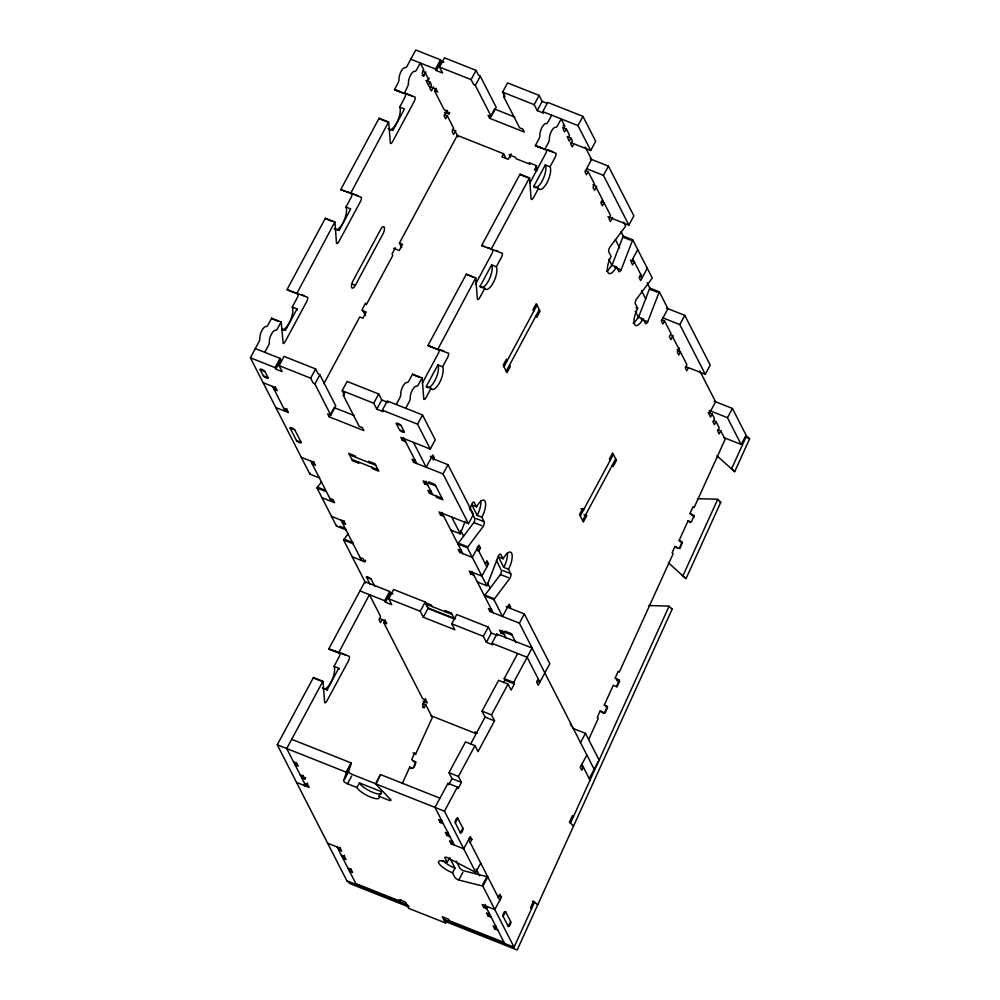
<?xml version="1.0" encoding="UTF-8"?>
<svg xmlns="http://www.w3.org/2000/svg" width="1000" height="1000" viewBox="0 0 1000 1000"><rect width="100%" height="100%" fill="white"/><g stroke="black" fill="none" stroke-linecap="round" stroke-linejoin="round"><path stroke-width="1.5" d="M350.438 764.85L346.312 772.55L343.562 781.038A3.638 1.025 28.2 0 0 347.488 783.775L356.95 787.537A12.75 3.6 28.2 0 0 370.662 797.138A12.75 3.6 28.2 0 0 379.038 796.3L388.5 800.062A3.638 1.025 28.2 0 0 390.887 799.812L375.513 783.8L380.462 774.562L439.963 798.188M344.4 779.488L348.525 771.8L351.275 763.312A3.638 1.025 28.2 0 0 351.188 762.938L291.688 739.325M465.175 521.3L460.712 532.888A3.638 1.325 -68.3 0 1 460.275 533.837L450.8 530.075A3.638 1.325 -68.3 0 0 451.037 529.612M469.637 509.712L471.863 503.925A3.65 1.325 -68.3 0 1 473.888 502L476.575 506.812A12.75 4.625 -68.3 0 1 485.037 501.262A12.75 4.625 -68.3 0 1 481.925 517.263L484.375 522.5A3.65 1.325 -68.3 0 1 483.325 526.312L467.863 546.875A3.638 1.325 -68.3 0 0 467.362 547.688L486.863 585.8A3.638 1.325 -68.3 0 0 487.3 584.85L498.462 555.875A3.65 1.325 -68.3 0 1 500.475 553.962L503.162 558.775A12.75 4.625 -68.3 0 1 511.625 553.225A12.75 4.625 -68.3 0 1 508.512 569.225L510.975 574.462A3.65 1.325 -68.3 0 1 509.913 578.263L494.45 598.837A3.638 1.325 -68.3 0 0 493.95 599.65L502.562 616.487L509.175 604.175L510.712 607.163L508 606.087M611.688 266.05L622.837 237.075A3.663 1.325 -68.3 0 1 623.288 236.125L632.75 239.887L652.25 277.987A3.663 1.325 -68.3 0 1 651.737 278.812L636.287 299.375A3.65 1.325 -68.3 0 0 635.275 303.625L637.688 308.425A12.75 4.625 -68.3 0 0 634.562 324.425A12.75 4.625 -68.3 0 0 643.025 318.875L645.487 323.562A3.65 1.325 -68.3 0 0 647.738 321.763L658.9 292.787A3.663 1.325 -68.3 0 1 659.338 291.85L649.875 288.087A3.663 1.325 -68.3 0 0 649.438 289.037L638.275 318M608.737 259.225L611.712 265.025L616.438 266.913L618.9 271.613A3.65 1.325 -68.3 0 0 621.15 269.8L632.312 240.825A3.663 1.325 -68.3 0 1 632.75 239.887M402.262 783.575L409.738 767.125L412.887 768.375L415.887 761.8L412.725 760.55M413.088 752.925L415.725 753.962L432.3 717.513L425.7 704.613L423.062 703.575M413.925 767.575L415.2 764.762M588.725 739.35L598.325 718.238L597.288 717.3L600.288 710.713L603.4 713.525M607.425 707.862L604.3 705.05L613.275 685.312L616.438 686.562L619.425 679.987L615.125 678.275M682.225 543.337L679.112 540.538L688.088 520.788L691.237 522.038L694.237 515.462L689.938 513.75M605.062 713.088L607.562 707.6M616.912 687.038L619.4 681.55L615.25 677.812L618.237 671.237L619.275 672.163L673.138 553.713L672.1 552.775L675.088 546.2L677.175 548.062M679.875 548.562L681.737 544.45M648.863 605.562L668.1 606.087A3.65 3.375 -48.9 0 1 669.062 606.3L672.188 609.113L517.188 950L446.725 922.025L443.612 919.225L514.062 947.2L534.562 902.113L532.463 901.275M570.462 823.175L669.062 606.312M717.663 499.425L720.788 502.225L686.075 578.562L682.95 575.763L717.663 499.425A3.65 3.375 -48.9 0 0 716.7 499.2L697.463 498.675M734.675 471.675L731.55 468.875L746.513 435.975L749.625 438.787L734.675 471.675L716.95 455.8M396.238 404.513L399.725 398.025A3.65 1.325 -68.3 0 0 400.75 394.95L400.775 394.125A7.287 2.65 -68.3 0 1 402.875 386.337A7.287 2.65 -68.3 0 1 407.013 382.512A3.65 1.325 -68.3 0 0 409.087 380.613L412.575 374.113L422.038 377.875A3.625 1.312 -68.3 0 1 422.188 378.425L423.837 399.325A3.65 1.325 -68.3 0 0 426.087 397.525L431.05 388.288A12.75 4.625 -68.3 0 0 439.513 382.738A12.75 4.625 -68.3 0 0 442.625 366.737L447.875 356.925A3.65 1.325 -68.3 0 0 448.587 353.263L429.787 346.463M432.262 347.1L427.925 345.55L466.3 274.137L475.763 277.887L477.4 299.125A3.65 1.325 -68.3 0 0 479.812 297.538L484.775 288.3A12.75 4.625 -68.3 0 0 493.237 282.75A12.75 4.625 -68.3 0 0 496.35 266.762L501.6 256.938A3.65 1.325 -68.3 0 0 502.312 253.275L481.65 245.562L520.013 174.15L529.475 177.9A3.613 1.312 -68.3 0 1 529.625 178.463L531.112 199.137A3.638 1.325 -68.3 0 0 533.538 197.55L538.5 188.325L533.763 186.438L545.337 164.9L550.075 166.775L550.487 168A12.75 4.625 -68.3 0 1 546.962 182.763A12.75 4.625 -68.3 0 1 539.138 189.125L538.5 188.325M550.075 166.775L555.325 156.95A3.638 1.325 -68.3 0 0 556.038 153.287L537.238 146.5M319.6 477.425A3.638 1.325 -68.3 0 1 319.363 477.887L309.9 474.137L250.375 357.8L258.825 342.075A3.638 1.325 -68.3 0 0 259.875 338.175A7.287 2.65 -68.3 0 1 261.975 330.387A7.287 2.65 -68.3 0 1 266.112 326.575A3.65 1.325 -68.3 0 0 268.175 324.663L271.663 318.175L281.175 322.05A3.613 1.312 -68.3 0 1 281.275 322.488L283.163 343.5A3.65 1.325 -68.3 0 0 285.188 341.587L306.688 301.562A3.65 1.325 -68.3 0 0 307.688 297.325L288.888 290.525M290 290.738L287.013 289.6L325.387 218.188L334.85 221.95A3.625 1.312 -68.3 0 1 335 222.5L336.488 243.175A3.638 1.325 -68.3 0 0 338.9 241.6L360.412 201.575A3.638 1.325 -68.3 0 0 361.413 197.338L340.737 189.613L379.113 118.2L388.575 121.962A3.625 1.312 -68.3 0 1 388.725 122.513L390.375 143.412A3.638 1.325 -68.3 0 0 392.625 141.613L414.125 101.6A3.638 1.325 -68.3 0 0 415.025 97.025L396.325 90.55M400.15 91.6L394.462 89.625L397.95 83.138A3.638 1.325 -68.3 0 0 399 79.237A7.287 2.65 -68.3 0 1 401.1 71.45A7.287 2.65 -68.3 0 1 405.238 67.638A3.65 1.325 -68.3 0 0 407.312 65.725L415.763 50L440.475 59.812L441.238 61.3L443.762 62.3M264.8 352.325L268.288 345.838A3.638 1.325 -68.3 0 0 269.337 341.938A7.287 2.65 -68.3 0 1 271.438 334.15A7.287 2.65 -68.3 0 1 275.575 330.325A3.65 1.325 -68.3 0 0 277.638 328.425L281.125 321.938M296.762 293.65L334.85 221.95M388.575 121.962L350.487 193.675M404.212 93.688L407.413 86.9A3.638 1.325 -68.3 0 0 408.462 83A7.287 2.65 -68.3 0 1 410.562 75.2A7.287 2.65 -68.3 0 1 414.7 71.388A3.65 1.325 -68.3 0 0 416.775 69.488L420.262 62.987L423.825 69.95L422.175 73.037L423.7 76.025L425.9 71.912M282.137 329.762A12.75 4.625 -68.3 0 0 290.225 320.838A12.75 4.625 -68.3 0 0 292.262 307.038L297.213 297.812A3.65 1.325 -68.3 0 0 298.225 293.562M336.863 229.688A12.75 4.625 -68.3 0 0 344.425 219.7A12.75 4.625 -68.3 0 0 345.975 207.062L350.938 197.825A3.638 1.325 -68.3 0 0 351.938 193.575M389.588 129.8A12.75 4.625 -68.3 0 0 397.137 121.988A12.75 4.625 -68.3 0 0 400.112 108.3L399.7 107.075L404.663 97.837A3.638 1.325 -68.3 0 0 405.662 93.588M292.262 307.05L296.988 308.925L285.413 330.475L282.262 329.212M429.087 78.138L426.875 82.238L428.413 85.225L430.062 82.137L425.85 80.475M344.663 392.725L343.288 395.288L359.2 426.388L362.35 427.638L363.875 430.613L329.175 416.838L327.65 413.862L330.8 415.112L335.763 405.875L319.862 374.787L317.987 373.562L315.613 368.938L284.062 356.413L279.1 365.65L282.15 371.613L275.85 369.113L275.075 367.612L280.038 358.387L255.325 348.575M504.538 95.175L503.713 96.725L519.625 127.812L522.775 129.062L524.312 132.05L489.6 118.275L488.075 115.288L491.238 116.538L496.2 107.3L480.288 76.213L478.425 74.987L476.037 70.362L444.487 57.838L439.525 67.075L442.575 73.037L436.275 70.537L435.513 69.05L440.475 59.812M275.85 369.113L280.8 359.875L280.038 358.387M436.275 70.537L441.238 61.3M433.537 86.838L431.337 90.938L429.812 87.963L431.463 84.875L430.062 82.137M275.512 386.788L274.088 389.425L277.238 390.675L275.712 387.688L263.1 382.675M449.7 112.45L448.875 113.987L447.35 111L444.188 109.75L434.513 90.85L435.9 88.287M286.762 408.575L285.287 411.312L272.562 386.438M447 110.337L444.062 115.812L445.588 118.8L447.25 115.725L444.538 114.65M355.35 285.3L382.912 234A5.475 1.988 -68.3 0 0 384.25 227.138A5.475 1.988 -68.3 0 0 380.613 229.525L353.05 280.812A5.463 1.988 -68.3 0 0 351.725 287.675A5.463 1.988 -68.3 0 0 355.35 285.3L351.562 283.788M330.8 415.112L314.9 384.012L313.038 382.788L310.65 378.162L315.613 368.938M491.238 116.538L475.325 85.45L473.462 84.225L471.075 79.6L476.037 70.362M314.9 384.012L319.862 374.787M475.325 85.45L480.288 76.213M455.812 130.363L453.612 134.475L452.088 131.488L453.738 128.412L447.25 115.725M395.337 247.763L392.038 253.925L392.8 255.413L366.337 304.662L365.575 303.175L362.262 309.325L365.45 315.55M323.812 383.8L359.725 316.975L362.875 318.225L366.188 312.075L361.975 310.4M401.7 247.575L399.412 243.1L457.3 135.375L503.562 153.737L505.863 158.212M343.288 395.288L344.525 395.3L342.188 390.688L347.15 381.463L378.7 393.988L381.75 399.95L388.062 402.463M503.713 96.725L504.95 96.725L502.612 92.125L507.575 82.888L539.125 95.412L542.188 101.388L547.225 103.387M329.175 416.838L334.137 407.612L354.387 415.65M489.6 118.275L494.562 109.038L514.812 117.075M313.688 461.4L312.275 464.038L315.425 465.288L313.9 462.312L301.288 457.3M503.562 153.737L501.912 156.825L508.225 159.325L511.163 153.85M405.538 441.6L402.375 440.35L400.85 437.362L430.288 449.062L435.25 439.825L422.525 414.95L387.3 400.962L382.337 410.2L383.1 411.688L376.788 409.188L373.738 403.212L378.7 393.988M570.938 142.637L590.725 150.488L595.688 141.25L582.95 116.375L547.725 102.4L542.762 111.625L543.525 113.125L537.225 110.612L534.163 104.65L539.125 95.412M376.788 409.188L381.75 399.95M537.225 110.612L542.188 101.388M332.537 499.425L331.425 501.475L310.75 461.05M541.062 147.537L535.662 145.875A3.625 1.312 -68.3 0 1 535.375 145.575L538.862 139.075A3.65 1.325 -68.3 0 0 539.875 136.012L539.913 135.188A7.287 2.65 -68.3 0 1 542.013 127.387A7.287 2.65 -68.3 0 1 546.15 123.575A3.65 1.325 -68.3 0 0 548.212 121.675L551.7 115.175M343.925 520.475L342.5 523.112L345.662 524.362L344.125 521.375L331.512 516.375M405.7 408.275L409.188 401.775A3.65 1.325 -68.3 0 0 410.213 398.713L410.238 397.887A7.287 2.65 -68.3 0 1 412.337 390.087A7.287 2.65 -68.3 0 1 416.475 386.275A3.65 1.325 -68.3 0 0 418.55 384.363L422.038 377.875M437.675 349.6L475.763 277.887M529.475 177.9L491.112 249.312A3.625 1.312 -68.3 0 0 491.4 249.613M545.125 149.625A3.625 1.312 -68.3 0 1 544.837 149.325L548.325 142.838A3.65 1.325 -68.3 0 0 549.338 139.775L549.375 138.938A7.287 2.65 -68.3 0 1 551.475 131.15A7.287 2.65 -68.3 0 1 555.612 127.338A3.65 1.325 -68.3 0 0 557.675 125.425L561.163 118.938L564.725 125.9L563.075 128.975L564.6 131.962L566.275 128.85L562.725 127.45M536.712 165.662L534.513 169.762L537.038 170.763M422.362 383.1L438.125 353.75A3.65 1.325 -68.3 0 0 439.125 349.5M475.363 284.45L491.85 253.762A3.65 1.325 -68.3 0 0 492.85 249.525M529.8 183.125L545.575 153.787A3.638 1.325 -68.3 0 0 546.575 149.537M427.5 387.525A12.75 4.625 -68.3 0 1 426.325 386.413L437.9 364.862L442.625 366.75M481.225 287.538A12.75 4.625 -68.3 0 1 480.037 286.425L491.625 264.875L496.35 266.762M402.375 440.35L403.75 437.788M567.025 136.525L570.962 138.088L569.312 141.163L567.788 138.175L569.462 135.075L566.275 128.85M430.288 449.062L417.562 424.188L422.525 414.95M590.725 150.488L577.987 125.612L582.95 116.375M573.713 144.15L572.238 146.888L570.712 143.9L572.362 140.825L570.962 138.088M431.163 458.013L447.987 464.7L473.438 514.438L468.475 523.675L443.025 473.938L413.575 462.238L414.95 459.675M352.2 556.788L364.812 561.8L365.637 560.262M408.562 906.875L349.988 883.625L346.875 880.812L277.262 744.8L313.412 677.513L322.887 681.275A3.638 1.325 -68.3 0 1 323.038 681.825L324.688 702.725A3.65 1.325 -68.3 0 0 326.938 700.925L348.438 660.913A3.625 1.312 -68.3 0 0 349.325 656.338L330.637 649.862M337.163 651.75L328.775 648.938L364.925 581.663L389.637 591.475L390.4 592.962L392.925 593.962M433.237 459.975L434.338 457.925L432.812 454.938L426.2 467.25L413.462 442.375M585.45 170.588L588.15 171.663L586.5 174.737L584.975 171.762L591.587 159.45L585.225 147.012M427.8 485.138L424.65 483.888L426.075 481.238M322.887 681.275L286.725 748.562L305.988 786.175L307.638 783.1M338.525 653L369.425 594.65L380.625 616.538L378.975 619.625L380.5 622.6L382.15 619.525M323.825 689.1A12.75 4.625 -68.3 0 0 331.938 680.275A12.75 4.625 -68.3 0 0 334.012 666.388L338.975 657.15A3.625 1.312 -68.3 0 0 339.862 652.588L346.175 655.088M442.113 498.338L429.487 493.338L430.9 490.7M596.725 186.312L594.513 190.413L592.987 187.425L594.637 184.35L588.15 171.663M443.025 473.938L447.987 464.7M608.413 166.125L633.862 215.875L628.9 225.113L603.45 175.362L608.413 166.125L590.188 158.887M327.438 690.238A12.75 4.625 -68.3 0 1 327.175 689.812L338.738 668.263L334.012 666.388M503.938 366.763L537.013 305.2M506.225 371.238L539.3 309.675M296.325 762.575L295.087 764.875L298.238 766.137L296.712 763.15L293.562 761.9M455.5 618.812L428.25 608L425.2 602.025L393.65 589.5L388.688 598.737L391.75 604.7L385.438 602.2L384.675 600.712L389.637 591.475M385.438 602.2L390.4 592.962M602.35 200.113L600.875 202.85L602.413 205.837L604.062 202.763L601.362 201.688M443.713 516.225L440.562 514.975L441.938 512.413M423.113 701.213L427.325 702.887L425.8 699.9L422.638 698.65L383.675 622.513L385.1 619.875M303.087 775.25L301.7 777.812L304.862 779.062L305.688 777.525M307.45 783.45L305.988 786.175L303.612 785.238M612.625 217.4L610.425 221.5L608.9 218.525L610.55 215.438L604.062 202.763M451.788 623.787L483.325 636.312L486.388 642.275L492.688 644.788L491.925 643.288L496.887 634.062L497.65 635.55L491.35 633.05L488.288 627.075L456.75 614.55L451.788 623.787L454.837 629.75L423.288 617.225L420.238 611.263L425.2 602.025M423.288 617.225L428.25 608M477.25 550.538L478.825 551.163L480.475 548.088L478.95 545.1L472.337 557.413L459.712 552.413L461.138 549.763M346.312 772.55A3.638 1.025 28.2 0 0 346.225 772.175L351.188 762.938M347.488 783.775L351.625 776.087M637.725 249.613L631.112 261.925L632.638 264.913L634.288 261.825L630.35 260.262M473.95 575.3L470.788 574.05L472.212 571.413M356.95 787.537L359.438 782.913L381.512 791.688L379.038 796.3M485.312 563.85L486.975 560.775L488.5 563.763L481.887 576.075L469.263 571.062L470.788 574.05M640.788 274.513L639.125 277.587L640.65 280.575L647.275 268.263M339.988 847.362L338.612 849.938L341.763 851.188L340.238 848.2L327.612 843.188M376.688 782.738L380.462 774.562M425.712 698.763L422.512 704.712L424.038 707.7L425.7 704.613M344.538 855.225L342.887 858.3L346.037 859.55L344.513 856.562L341.362 855.312M350.887 868.662L349.513 871.237L352.663 872.487L351.138 869.5L347.975 868.25M594.175 769.325L519.388 623.175L489.95 611.475L491.325 608.913M483.325 636.312L488.288 627.075M486.388 642.275L491.35 633.05M661.812 319.825L664.525 320.9L662.862 323.988L661.338 321L667.95 308.688L659.338 291.85M504.175 634.375L501.025 633.125L502.438 630.475M673.088 335.55L670.888 339.65L669.362 336.662L671.012 333.587L664.525 320.9M519.388 623.175L524.35 613.938L506.125 606.7M684.775 315.363L710.238 365.112L705.275 374.35L679.812 324.6L684.775 315.363L666.55 308.125M580.3 516L613.375 454.438M582.6 520.475L615.675 458.913M585.9 514.325L586.663 515.812L583.362 521.975L579.538 514.513L582.85 508.35L583.612 509.85L580.913 508.775M454.25 845.05L435 807.425L447.95 783.312L457.413 787.062L458.175 788.562L461.488 782.4L452.025 778.65L448.975 772.675L465.513 741.9L474.975 745.65L478.025 751.625L494.562 720.837L491.512 714.875L482.05 711.112L498.587 680.337L508.05 684.087L511.1 690.062L514.412 683.913L513.65 682.412L504.188 678.662L517.688 653.525M679.45 347.987L677.25 352.088L678.775 355.075L680.425 352L677.725 350.925M452.025 778.65L448.713 784.8L447.95 783.312M470.725 743.85L485.1 717.087L482.05 711.112M503.625 682.613L504.95 680.15L504.188 678.662M461.488 782.4L458.438 776.438L474.975 745.65M491.512 714.875L508.05 684.087M480.712 863.1L475.75 872.337L444.462 811.175L457.413 787.062M513.65 682.412L532.112 648.037L496.887 634.062M443.35 823.75L440.2 822.5L441.575 819.925M355.825 883.575L399.988 901.112L400.812 899.575M688.263 368.013L686.8 370.737L685.263 367.762L686.925 364.675L680.425 352M449.975 836.675L446.812 835.425L448.475 832.35M455.3 822.887L457.775 818.275L462.875 828.225A2.737 0.988 -68.3 0 1 462.2 831.65A2.737 0.988 -68.3 0 1 460.387 832.837L455.3 822.887A2.737 0.988 -68.3 0 1 455.962 819.463A2.737 0.988 -68.3 0 1 457.775 818.263M538.362 679.163L536.7 682.237L538.225 685.225L549.812 663.688L524.35 613.938M470.2 842.55L471.863 839.475L470.325 836.488L463.713 848.8L451.1 843.787L452.475 841.225M460.387 832.837L462.875 828.225M514.062 947.2L482.85 886.188A3.65 1.037 28.2 0 0 481.975 885.888L458.738 880.013A3.638 1.025 28.2 0 1 454.825 877.275L452.525 872.788A12.75 3.6 28.2 0 1 438.812 863.188A12.75 3.6 28.2 0 1 447.188 862.35L449.663 857.725M452.525 872.788L455.012 868.175L449.85 858.1M458.738 880.013L462.875 872.325M708.1 412.388L712.163 414L710.512 417.075L708.975 414.1L715.6 401.788L699.775 370.863M399.988 901.112L399.225 899.625L405.538 902.125L408.738 908.375L445.538 922.987L446.775 920.675M713.688 420.662L716.05 421.6L714.4 424.688L712.875 421.7L714.525 418.612L712.163 414M732.425 408.462L746.1 435.2L741.137 444.438L727.463 417.7L732.425 408.462L714.188 401.225M718.05 429.738L720.763 430.812L719.1 433.888L717.575 430.9L719.237 427.825L716.05 421.6M482.8 884.35L486.938 876.663A3.65 1.037 28.2 0 1 487.812 876.95L482.85 886.188M487.7 907.262L486.875 908.8L483.725 907.55L485.375 904.463M580.5 742.588L585.462 733.35L572.837 728.337M491.15 917.163L488 915.913L489.375 913.35M498.25 897.35L499.9 894.275L501.425 897.262L494.812 909.575L482.188 904.562L483.725 907.55M586.862 755.025L580.25 767.337L581.775 770.312L583.425 767.237L580.725 766.162M497.775 930.1L494.625 928.85L496 926.275M505.588 911.688L503.1 916.3L508.212 926.287A2.737 0.988 -68.3 0 0 510.025 925.088A2.737 0.988 -68.3 0 0 510.688 921.663L505.588 911.688A2.737 0.988 -68.3 0 0 503.787 912.9A2.737 0.988 -68.3 0 0 503.113 916.338M508.188 926.25L510.675 921.637M589.212 778.562L599.138 760.088L585.462 733.35M346.188 529.388A3.638 1.325 -68.3 0 1 345.95 529.85L336.488 526.1L316.988 487.987A3.638 1.325 -68.3 0 1 317.488 487.175L321.362 482.025M365.625 583.05L343.575 539.95A3.638 1.325 -68.3 0 1 344.087 539.138L347.95 533.987M469.338 507.4L474.913 518.737A3.65 1.325 -68.3 0 1 473.862 522.55L458.4 543.112A3.638 1.325 -68.3 0 0 457.9 543.938L467.362 547.688M496.375 560.237L501.5 570.7A3.65 1.325 -68.3 0 1 500.45 574.513L484.988 595.075A3.638 1.325 -68.3 0 0 484.487 595.9L493.95 599.65M719.825 502L720.788 502.225M671.462 608.925L672.188 609.113M486.938 876.663L463.7 870.775A3.638 1.025 28.2 0 1 459.787 868.037L456.238 861.112M345.075 191.163L340.8 189.713M346.425 191.588L349.125 192.413M484.637 246.688L481.938 245.863A3.625 1.312 -68.3 0 1 481.65 245.562M487.337 247.525L490.037 248.363M439.525 67.075L471.075 79.6M502.612 92.125L534.163 104.65M410.8 59.237L435.513 69.05M542.762 111.625L577.987 125.612M563.15 125.275L564.725 125.9M422.125 75.388L423.7 76.025M428.938 86.25L436.138 89.113L437.675 92.1L434.513 90.85M405.55 93.263L411.863 95.775M547.725 149.713L552.775 151.713M394.462 89.625L403.925 93.387M535.375 145.575L544.837 149.325M444.663 112.325L448.875 113.987M586.625 168.675L603.45 175.362M399.7 107.075L404.438 108.95L392.863 130.5L388.125 128.625M592.888 184.838L595.4 185.837L603.3 201.262M387.15 121.888L379.263 118.763A3.625 1.312 -68.3 0 0 379.113 118.2M528.05 177.838L520.163 174.7A3.613 1.312 -68.3 0 0 520.013 174.15M607.875 216.762L628.9 225.113M622.837 237.075L630.725 240.2M639.5 276.388L642.312 277.5L632.762 258.85M614.575 267.188L621.15 269.8M649.438 289.037L657.325 292.162M351.838 193.25L358.137 195.763M495.887 250.45L498 251.287M662.987 317.913L679.812 324.6M636.1 307.8L637.688 308.425M635.325 311.188L638.3 316.988L643.025 318.875M641.162 319.15L647.738 321.763M345.975 207.062L350.712 208.938L339.137 230.487L334.4 228.6A12.75 4.625 -68.3 0 0 335.037 229.412M677.138 349.5L679.663 350.5L671.775 335.075M399.412 243.1L402.562 244.35L399.263 250.512L393.65 248.287M332.113 221.35L325.538 218.75A3.625 1.312 -68.3 0 0 325.387 218.188M473.013 277.3L466.3 274.137M685.65 366.55L705.275 374.35M480.037 286.425L484.775 288.3M709.237 410.462L727.463 417.7M746.925 437.713L749.625 438.787M724.038 437.65L741.137 444.438M301.262 294.488L304.413 295.738M440.275 349.688L444.275 351.275M287.013 289.6L296.475 293.363M427.925 345.55L437.388 349.3M278.387 321.337L271.812 318.725A3.613 1.312 -68.3 0 0 271.712 318.288L271.663 318.175M414.038 375.2L419.288 377.287M426.312 386.413L431.05 388.288M279.1 365.65L310.65 378.162M342.188 390.688L373.738 403.212M250.375 357.8L275.075 367.612M382.337 410.2L417.562 424.188M260.188 369.637L264.925 371.512L268.113 377.725A2.737 0.775 28.2 0 1 266.312 377.912A2.737 0.775 28.2 0 1 263.375 375.85L260.188 369.637A2.737 0.775 28.2 0 1 261.988 369.45A2.737 0.775 28.2 0 1 264.925 371.512M396.362 423.7L401.1 425.575L404.288 431.8A2.737 0.775 28.2 0 1 402.488 431.975A2.737 0.775 28.2 0 1 399.55 429.913L396.362 423.7A2.737 0.775 28.2 0 1 398.162 423.512A2.737 0.775 28.2 0 1 401.1 425.575M679.112 540.538L682.262 541.788L679.275 548.362L674.975 546.663M263.375 375.85L268.113 377.725M399.55 429.913L404.288 431.8M583.962 514.738L586.663 515.812M430.288 456.312L434.338 457.925M283.762 408.325L286.913 409.575L288.45 412.562L275.825 407.55M415.2 460.513L412.05 459.263L413.575 462.238M290.1 428.088L294.837 429.963L301.2 442.4A2.737 0.775 28.2 0 1 299.413 442.575A2.737 0.775 28.2 0 1 296.462 440.525L290.1 428.088A2.737 0.775 28.2 0 1 291.9 427.9A2.737 0.775 28.2 0 1 294.837 429.963M435.737 485.913L423.125 480.9L424.65 483.888M349.45 454.812L375.737 465.25M476.575 506.812L471.85 504.938L477.188 515.375L481.925 517.263M351.737 459.3L378.025 469.738M431.112 491.6L427.962 490.35L429.487 493.338M296.462 440.525L301.2 442.4M476.325 518.6L484.212 521.737M473.862 522.55L481.75 525.675M468.475 523.675L439.038 511.987L440.562 514.975M477.85 547.05L480.475 548.088M503.162 558.775L498.438 556.888L503.775 567.337L508.512 569.225M317.488 487.175L325.375 490.3M459.975 543.737L467.863 546.875M316.988 487.987L326.45 491.75M329.9 498.488L333.062 499.738L334.588 502.725L321.962 497.713M461.35 550.675L458.188 549.425L459.712 552.413M485.863 562.712L488.5 563.763M502.912 570.562L510.8 573.7M500.45 574.513L508.338 577.638M339.825 526.3L343.762 527.863M486.863 585.8L477.4 582.038A3.638 1.325 -68.3 0 0 477.625 581.575M344.087 539.138L351.975 542.263M486.562 595.7L494.45 598.837M343.575 539.95L353.038 543.713A3.638 1.325 -68.3 0 1 353.55 542.888M360.125 557.562L363.288 558.812L364.812 561.8M491.575 609.75L488.425 608.5L489.95 611.475M370.012 584.237L366.475 577.325L371.2 579.2L374.738 586.112M512.112 635.15L499.487 630.138L501.025 633.125M425.812 604.05L452.113 614.487M616.812 680.512L619.675 681.65M429.487 609.087L433.65 610.725M434.438 611.05L453.013 618.425M388.688 598.737L420.238 611.263M359.963 590.9L384.675 600.712M491.925 643.288L527.163 657.275L539.888 682.15L537.075 681.038M604.3 705.05L607.463 706.312L604.462 712.887L600.163 711.188M379.7 618.55L385.312 620.775L386.838 623.763L383.675 622.513M504.95 680.15L514.412 683.913M328.775 648.938L338.237 652.7M485.1 717.087L494.562 720.837M422.463 707.062L424.038 707.7M477.413 732.975L474.888 731.975L475.65 733.462L430.725 715.625M321.45 681.2L313.562 678.075A3.638 1.325 -68.3 0 0 313.412 677.513M327.163 689.812L322.438 687.938A12.75 4.625 -68.3 0 0 323.013 688.7M448.975 772.675L458.438 776.438M376.488 784.087L352.45 774.538A3.638 1.025 28.2 0 1 348.525 771.8M277.262 744.8L346.225 772.175M375.513 783.8L444.462 811.175M441.825 820.763L438.675 819.513L440.2 822.5M469.15 838.4L471.863 839.475M300.175 774.825L303.325 776.087L304.862 779.062M448.438 833.7L445.288 832.438L446.812 835.425M304.462 783.2L307.613 784.45L309.137 787.438L296.525 782.425M452.725 842.062L449.575 840.812L451.1 843.787M498.725 896.188L501.425 897.262M489.625 914.175L486.475 912.925L488 915.913M496.25 927.113L493.088 925.863L494.625 928.85M504.087 942.438L449.412 920.738L448.65 919.237L442.337 916.737L445.538 922.987M346.875 880.812L406.812 904.613L408.888 906.475M731.55 468.875L730.713 468.375M682.95 575.763L682.113 575.262M694.212 517.038L690.05 513.288L693.05 506.712L694.087 507.65L725.138 439.35L720.763 430.812M688.088 520.788L690.163 522.663M573.45 816.587L572.413 815.65L569.425 822.237L573.575 825.975M415.725 753.962L414.675 753.025L411.688 759.613L415.85 763.35M409.738 767.125L411.3 768.525M537.675 904.925L533.525 901.175L530.525 907.763L531.575 908.7M668.35 562.688L685.425 578.212A3.6 3.325 -48.5 0 0 686.075 578.562M623.675 222.15L625.662 226.025A3.663 1.325 -68.3 0 1 625.15 226.85L609.688 247.413A3.65 1.325 -68.3 0 0 608.688 251.663L611.087 256.462A12.75 4.625 -68.3 0 0 607.975 272.462A12.75 4.625 -68.3 0 0 616.438 266.913M621.05 231.762L623.913 237.362M647.15 282.775L650.7 289.713M615.375 239.6L619.637 247.938M641.475 290.613L645.738 298.95M537.337 168.925L535.425 165.2L529.113 162.7L529.875 164.188L516.213 158.763L515.45 157.262L509.137 154.762L510.412 157.25M458.088 136.925L455.262 131.387A2.737 0.775 28.2 0 0 452.325 129.338M533.7 311.363L532.938 309.862L536.25 303.712L540.062 311.175L536.763 317.325L536 315.837M610.075 460.6L609.312 459.1L612.612 452.95L616.438 460.412L613.125 466.562L612.362 465.075M507.238 360.613L506.475 359.113L503.175 365.275L506.987 372.738L510.3 366.575L509.538 365.087M570.288 723.587L571.812 726.575M477.3 548.188L486.838 566.838M581.9 764.25L590.025 780.138M460.662 530.413L463.488 535.925M487.438 582.725L490.275 588.288M451.65 517L460.275 533.837M515.95 642.65L511.35 633.65L505.037 631.15L505.8 632.638M429.438 483.4L428.675 481.912L434.975 484.412L442.875 499.837L436.562 497.325L435.8 495.838M404 438.625L416.737 463.5M426.275 482.15L432.638 494.588M442.188 513.237L462.875 553.663M472.413 572.312L493.1 612.737M502.65 631.388L506.188 638.3M454.4 618.975L451.362 613.013L445.062 610.5L445.825 612M369.45 462.762L368.688 461.262L375 463.775L378.812 471.238L372.512 468.725L371.737 467.238M355.788 457.337L355.012 455.838L348.713 453.338L352.525 460.8L358.837 463.3L358.075 461.812M432.15 606.575L431.388 605.075L425.075 602.575L428.263 608.787M340.975 520.125L361.662 560.55M468.675 839.575L499.775 900.337M476.163 868.938L479.663 875.788M485.35 905.812L504.6 943.438M447.188 862.35L444.888 857.875A3.638 1.025 28.2 0 1 447.287 857.625L474.825 871.912A3.638 1.025 28.2 0 0 475.75 872.337M337.075 846.95L356.337 884.575M455.012 868.175A12.75 3.6 28.2 0 1 443.05 860.8M381.512 793.6A12.75 3.6 28.2 0 1 370.462 791.338A12.75 3.6 28.2 0 1 359.438 782.913M296.988 308.925A12.737 4.625 -68.3 0 1 297.35 309.925M310.338 473.188A3.638 1.325 -68.3 0 1 309.9 474.137M336.825 525.4A3.638 1.325 -68.3 0 1 336.488 526.1M366.475 577.325A2.737 0.775 28.2 0 1 368.263 577.137A2.737 0.775 28.2 0 1 371.2 579.2M338.75 668.263A12.75 4.625 -68.3 0 1 339.137 669.388M427.575 79.6A2.737 0.775 28.2 0 0 428.537 79.162L425.35 72.938A2.737 0.775 28.2 0 0 422.413 70.888M412.575 374.113A3.625 1.312 -68.3 0 1 412.7 374.513M437.9 364.862A12.737 4.625 -68.3 0 1 438.312 370.35A12.75 4.625 -68.3 0 1 428.288 387.6M545.337 164.887A12.75 4.625 -68.3 0 1 543.562 178.088A12.75 4.625 -68.3 0 1 535.737 187.625M534.95 187.55A12.75 4.625 -68.3 0 1 533.763 186.438M491.625 264.875A12.75 4.625 -68.3 0 1 489.837 278.075A12.75 4.625 -68.3 0 1 482.013 287.613M638.3 316.988A12.75 4.625 -68.3 0 1 633.175 323.237M611.712 265.025A12.75 4.625 -68.3 0 1 606.587 271.275M480.788 501A12.737 4.625 -68.3 0 1 477.188 515.375M507.375 552.962A12.737 4.625 -68.3 0 1 503.775 567.337"/></g></svg>
